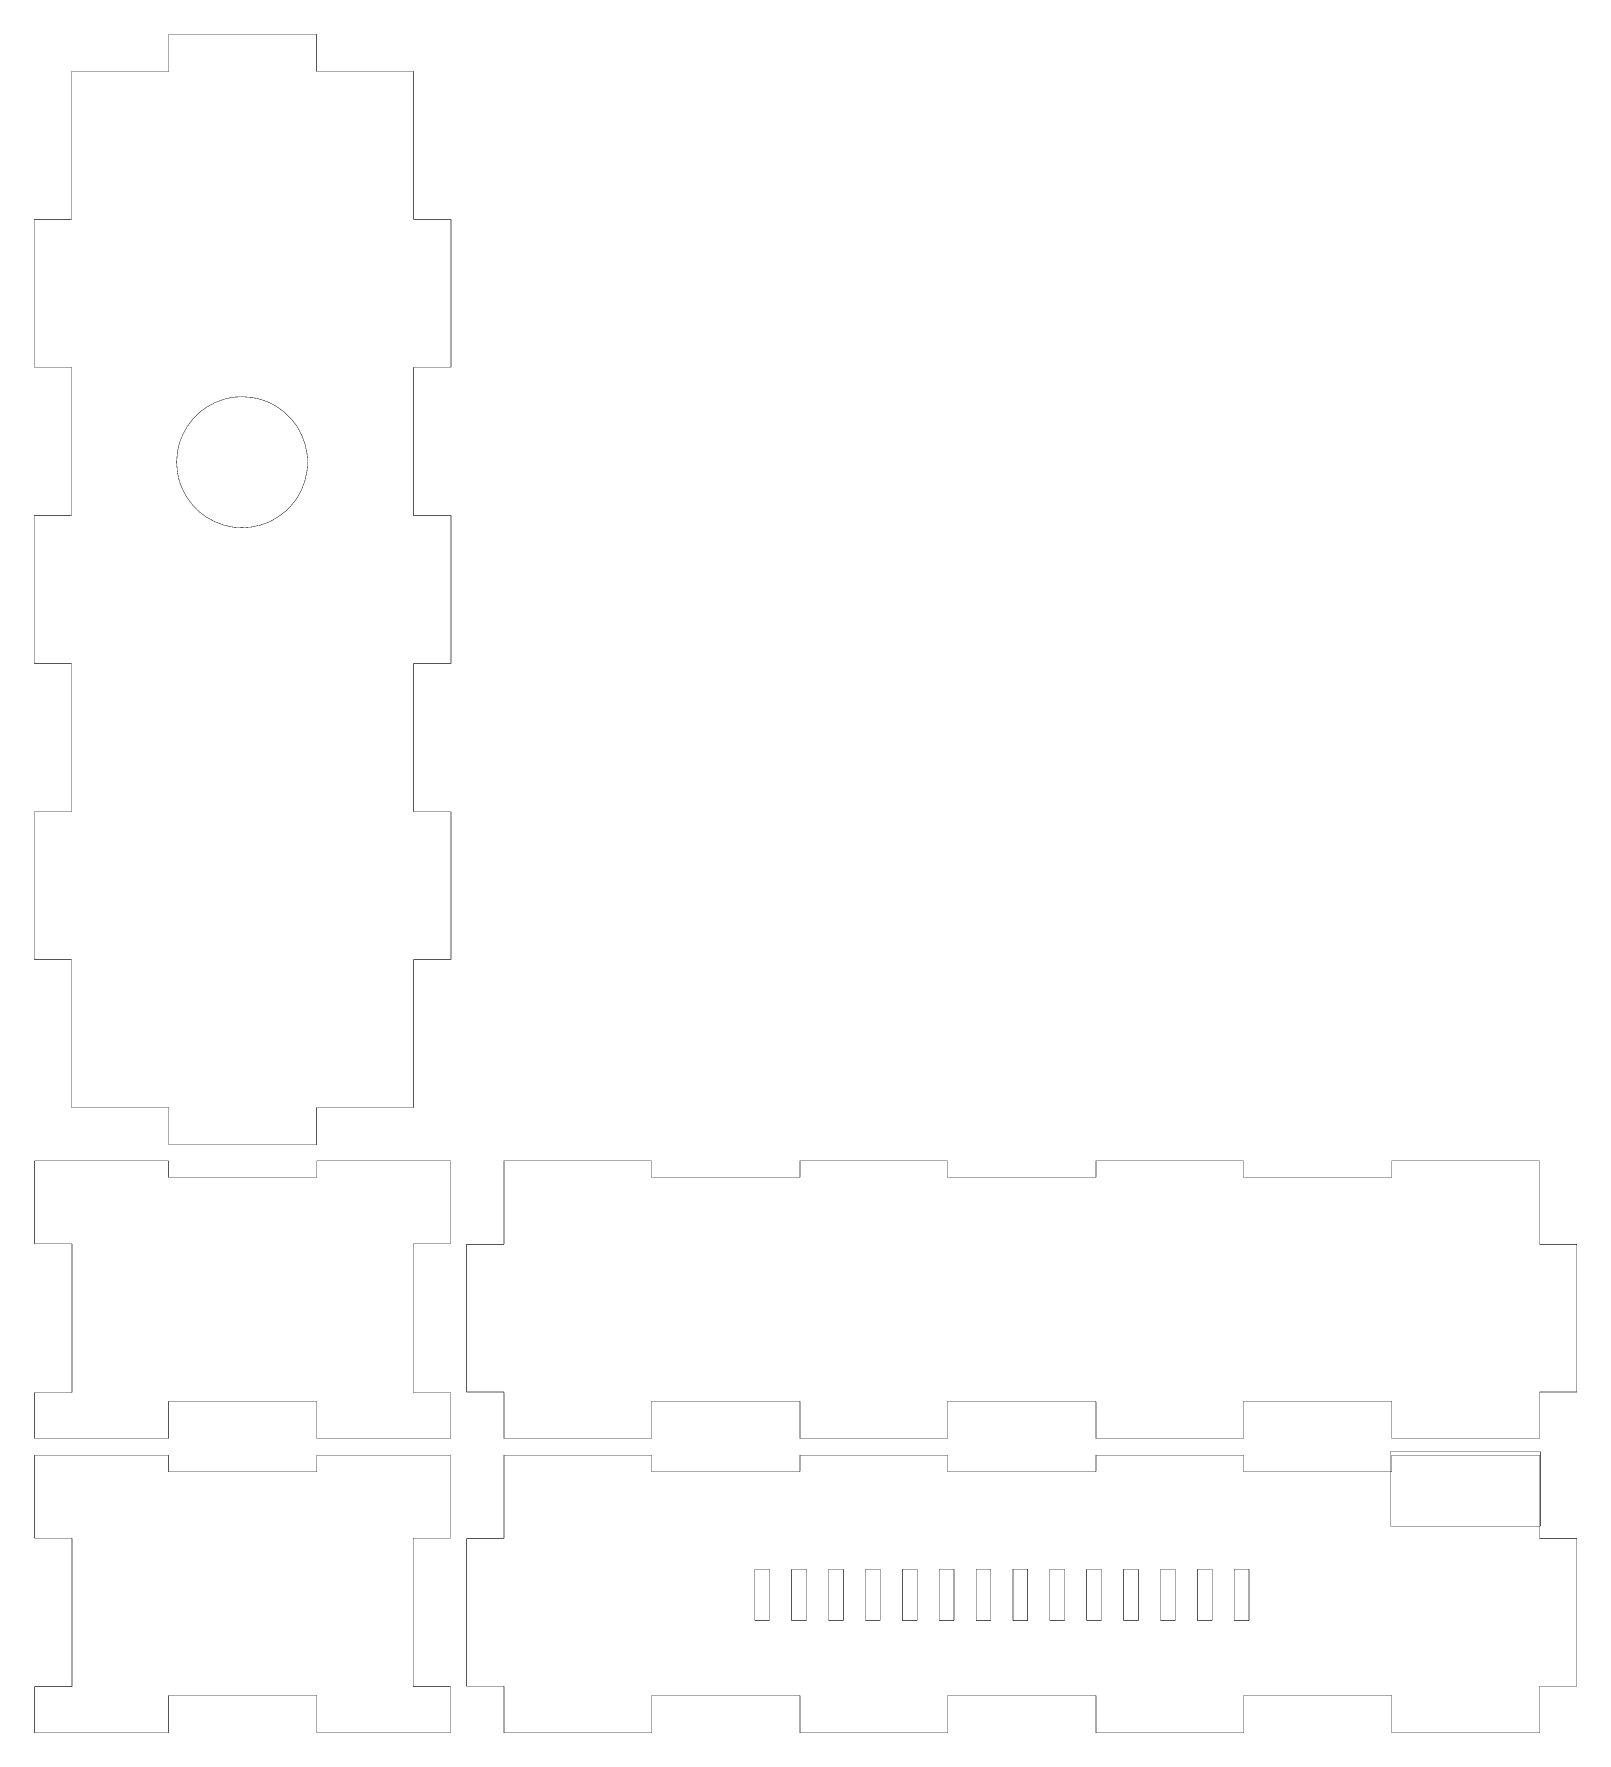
# Model space of a CAD drawing. Extents: x 10 to 177, y 10 to 194.
import ezdxf

# ---------------------------------------------------------------- set-up
doc = ezdxf.new("R2010")
doc.units = 0
doc.layers.get('0').update_dxf_attribs({"linetype": 'CONTINUOUS'})

msp = doc.modelspace()

# ---------------------------------------------------------------- linework, layer by layer
at = {"color": 0, "const_width": 0.05}
for points in [[(14.0505, 77.7998), (24.5497, 77.7998), (24.5553, 77.7998), (24.5718, 77.7946), (24.5746, 77.7931), (24.5759, 77.7931), (24.5925, 77.778), (24.5938, 77.7752), (24.5938, 77.7737), (24.5994, 77.7572), (24.5994, 77.7505), (24.5994, 73.75), (40.5998, 73.75), (40.5998, 77.7505), (40.5998, 77.7572), (40.6054, 77.7737), (40.6065, 77.7752), (40.6065, 77.778), (40.6217, 77.7931), (40.6245, 77.7931), (40.6259, 77.7946), (40.6425, 77.7998), (40.6495, 77.7998), (51.15, 77.7998), (51.15, 93.8004), (51.15, 93.8071), (51.1556, 93.8237), (51.157, 93.8251), (51.157, 93.828), (51.1722, 93.8431), (51.175, 93.8431), (51.1761, 93.8445), (51.1926, 93.8498), (51.1997, 93.8498), (55.2002, 93.8498), (55.2002, 109.85), (51.1997, 109.85), (51.1926, 109.85), (51.1761, 109.856), (51.175, 109.857), (51.1722, 109.859), (51.157, 109.874), (51.157, 109.875), (51.1556, 109.878), (51.15, 109.895), (51.15, 109.9), (51.15, 125.9), (51.15, 125.907), (51.1556, 125.924), (51.157, 125.925), (51.157, 125.928), (51.1722, 125.943), (51.175, 125.943), (51.1761, 125.944), (51.1926, 125.95), (51.1997, 125.95), (55.2002, 125.95), (55.2002, 141.95), (51.1997, 141.95), (51.1926, 141.95), (51.1761, 141.957), (51.175, 141.957), (51.1722, 141.958), (51.157, 141.974), (51.157, 141.975), (51.1556, 141.978), (51.15, 141.994), (51.15, 142), (51.15, 158), (51.15, 158.007), (51.1556, 158.024), (51.157, 158.025), (51.157, 158.028), (51.1722, 158.043), (51.175, 158.043), (51.1761, 158.044), (51.1926, 158.05), (51.1997, 158.05), (55.2002, 158.05), (55.2002, 174.05), (51.1997, 174.05), (51.1926, 174.05), (51.1761, 174.057), (51.175, 174.057), (51.1722, 174.059), (51.157, 174.074), (51.157, 174.075), (51.1556, 174.078), (51.15, 174.094), (51.15, 174.1), (51.15, 190.1), (40.6495, 190.1), (40.6425, 190.1), (40.6259, 190.106), (40.6245, 190.107), (40.6217, 190.109), (40.6065, 190.124), (40.6065, 190.125), (40.6054, 190.128), (40.5998, 190.144), (40.5998, 190.15), (40.5998, 194.151), (24.5994, 194.151), (24.5994, 190.15), (24.5994, 190.144), (24.5938, 190.128), (24.5938, 190.125), (24.5925, 190.124), (24.5759, 190.109), (24.5746, 190.107), (24.5718, 190.106), (24.5553, 190.1), (24.5497, 190.1), (14.0505, 190.1), (14.0505, 174.1), (14.0505, 174.094), (14.0436, 174.078), (14.0436, 174.075), (14.0422, 174.074), (14.027, 174.059), (14.0257, 174.057), (14.0229, 174.057), (14.005, 174.05), (13.9995, 174.05), (10.0004, 174.05), (10.0004, 158.05), (13.9995, 158.05), (14.005, 158.05), (14.0229, 158.044), (14.0257, 158.043), (14.027, 158.043), (14.0422, 158.028), (14.0436, 158.025), (14.0436, 158.024), (14.0505, 158.007), (14.0505, 158), (14.0505, 142), (14.0505, 141.994), (14.0436, 141.978), (14.0436, 141.975), (14.0422, 141.974), (14.027, 141.958), (14.0257, 141.957), (14.0229, 141.957), (14.005, 141.95), (13.9995, 141.95), (10.0004, 141.95), (10.0004, 125.95), (13.9995, 125.95), (14.005, 125.95), (14.0229, 125.944), (14.0257, 125.943), (14.027, 125.943), (14.0422, 125.928), (14.0436, 125.925), (14.0436, 125.924), (14.0505, 125.907), (14.0505, 125.9), (14.0505, 109.9), (14.0505, 109.895), (14.0436, 109.878), (14.0436, 109.875), (14.0422, 109.874), (14.027, 109.859), (14.0257, 109.857), (14.0229, 109.856), (14.005, 109.85), (13.9995, 109.85), (10.0004, 109.85), (10.0004, 93.8498), (13.9995, 93.8498), (14.005, 93.8498), (14.0229, 93.8445), (14.0257, 93.8431), (14.027, 93.8431), (14.0422, 93.828), (14.0436, 93.8251), (14.0436, 93.8237), (14.0505, 93.8071), (14.0505, 93.8004), (14.0505, 77.7998)], [(14.0505, 41.9005), (24.5497, 41.9005), (24.5497, 45.8996), (24.5497, 45.9066), (24.5553, 45.9232), (24.5566, 45.9246), (24.5566, 45.9274), (24.5718, 45.9437), (24.5746, 45.9437), (24.5759, 45.9451), (24.5925, 45.9507), (24.5994, 45.9507), (40.5998, 45.9507), (40.6054, 45.9507), (40.6217, 45.9451), (40.6245, 45.9437), (40.6259, 45.9437), (40.6425, 45.9274), (40.6439, 45.9246), (40.6439, 45.9232), (40.6495, 45.9066), (40.6495, 45.8996), (40.6495, 41.9005), (51.15, 41.9005), (55.1505, 41.9005), (55.1505, 46.9), (51.15, 46.9), (51.1433, 46.9), (51.1267, 46.9057), (51.1253, 46.9071), (51.1224, 46.9085), (51.1073, 46.9237), (51.1059, 46.9251), (51.1044, 46.9276), (51.1006, 46.9441), (51.1006, 46.9498), (51.1006, 62.95), (51.1006, 62.9571), (51.1044, 62.9737), (51.1059, 62.9751), (51.1073, 62.9779), (51.1224, 62.9931), (51.1253, 62.9931), (51.1267, 62.9941), (51.1433, 62.9998), (51.15, 62.9998), (55.1505, 62.9998), (55.1505, 68.0007), (55.1505, 71.9998), (51.15, 71.9998), (40.6495, 71.9998), (40.6495, 70.2497), (40.6495, 70.2441), (40.6439, 70.2275), (40.6439, 70.225), (40.6425, 70.2236), (40.6259, 70.2084), (40.6245, 70.207), (40.6217, 70.207), (40.6054, 70.2), (40.5998, 70.2), (24.5994, 70.2), (24.5925, 70.2), (24.5759, 70.207), (24.5746, 70.207), (24.5718, 70.2084), (24.5566, 70.2236), (24.5566, 70.225), (24.5553, 70.2275), (24.5497, 70.2441), (24.5497, 70.2497), (24.5497, 71.9998), (14.0505, 71.9998), (10.05, 71.9998), (10.05, 68.0007), (10.05, 62.9998), (14.0505, 62.9998), (14.056, 62.9998), (14.0725, 62.9941), (14.0753, 62.9931), (14.0766, 62.9931), (14.0918, 62.9779), (14.0932, 62.9751), (14.0932, 62.9737), (14.1001, 62.9571), (14.1001, 62.95), (14.1001, 46.9498), (14.1001, 46.9441), (14.0932, 46.9276), (14.0932, 46.9251), (14.0918, 46.9237), (14.0766, 46.9085), (14.0753, 46.9071), (14.0725, 46.9057), (14.056, 46.9), (14.0505, 46.9), (10.05, 46.9), (10.05, 41.9005), (14.0505, 41.9005)], [(60.9505, 41.9005), (76.9497, 41.9005), (76.9497, 45.8996), (76.9497, 45.9066), (76.9553, 45.9232), (76.9567, 45.9246), (76.9567, 45.9274), (76.9719, 45.9437), (76.9744, 45.9437), (76.9758, 45.9451), (76.9938, 45.9507), (77.0008, 45.9507), (92.9996, 45.9507), (93.0053, 45.9507), (93.0219, 45.9451), (93.0243, 45.9437), (93.0257, 45.9437), (93.0423, 45.9274), (93.0437, 45.9246), (93.0437, 45.9232), (93.0508, 45.9066), (93.0508, 45.8996), (93.0508, 41.9005), (109.05, 41.9005), (109.05, 45.8996), (109.05, 45.9066), (109.055, 45.9232), (109.057, 45.9246), (109.057, 45.9274), (109.072, 45.9437), (109.075, 45.9437), (109.076, 45.9451), (109.094, 45.9507), (109.101, 45.9507), (125.1, 45.9507), (125.105, 45.9507), (125.122, 45.9451), (125.125, 45.9437), (125.126, 45.9437), (125.142, 45.9274), (125.144, 45.9246), (125.144, 45.9232), (125.151, 45.9066), (125.151, 45.8996), (125.151, 41.9005), (141.15, 41.9005), (141.15, 45.8996), (141.15, 45.9066), (141.155, 45.9232), (141.157, 45.9246), (141.157, 45.9274), (141.172, 45.9437), (141.175, 45.9437), (141.176, 45.9451), (141.194, 45.9507), (141.201, 45.9507), (157.2, 45.9507), (157.205, 45.9507), (157.222, 45.9451), (157.225, 45.9437), (157.226, 45.9437), (157.243, 45.9274), (157.244, 45.9246), (157.244, 45.9232), (157.249, 45.9066), (157.249, 45.8996), (157.249, 41.9005), (173.25, 41.9005), (173.25, 46.9), (173.25, 46.9071), (173.255, 46.9237), (173.257, 46.9251), (173.257, 46.9276), (173.272, 46.9427), (173.275, 46.9427), (173.276, 46.9441), (173.293, 46.9498), (173.299, 46.9498), (177.3, 46.9498), (177.3, 62.95), (173.299, 62.95), (173.293, 62.95), (173.276, 62.9557), (173.275, 62.9571), (173.272, 62.9585), (173.257, 62.9737), (173.257, 62.9751), (173.255, 62.9779), (173.25, 62.9941), (173.25, 62.9998), (173.25, 68.0007), (173.25, 71.9998), (157.249, 71.9998), (157.249, 70.2497), (157.249, 70.2441), (157.244, 70.2275), (157.244, 70.225), (157.243, 70.2236), (157.226, 70.2084), (157.225, 70.207), (157.222, 70.207), (157.205, 70.2), (157.2, 70.2), (141.201, 70.2), (141.194, 70.2), (141.176, 70.207), (141.175, 70.207), (141.172, 70.2084), (141.157, 70.2236), (141.157, 70.225), (141.155, 70.2275), (141.15, 70.2441), (141.15, 70.2497), (141.15, 71.9998), (125.151, 71.9998), (125.151, 70.2497), (125.151, 70.2441), (125.144, 70.2275), (125.144, 70.225), (125.142, 70.2236), (125.126, 70.2084), (125.125, 70.207), (125.122, 70.207), (125.105, 70.2), (125.1, 70.2), (109.101, 70.2), (109.094, 70.2), (109.076, 70.207), (109.075, 70.207), (109.072, 70.2084), (109.057, 70.2236), (109.057, 70.225), (109.055, 70.2275), (109.05, 70.2441), (109.05, 70.2497), (109.05, 71.9998), (93.0508, 71.9998), (93.0508, 70.2497), (93.0508, 70.2441), (93.0437, 70.2275), (93.0437, 70.225), (93.0423, 70.2236), (93.0257, 70.2084), (93.0243, 70.207), (93.0219, 70.207), (93.0053, 70.2), (92.9996, 70.2), (77.0008, 70.2), (76.9938, 70.2), (76.9758, 70.207), (76.9744, 70.207), (76.9719, 70.2084), (76.9567, 70.2236), (76.9567, 70.225), (76.9553, 70.2275), (76.9497, 70.2441), (76.9497, 70.2497), (76.9497, 71.9998), (60.9505, 71.9998), (60.9505, 68.0007), (60.9505, 62.9998), (60.9505, 62.9941), (60.9438, 62.9779), (60.9438, 62.9751), (60.9424, 62.9737), (60.9258, 62.9585), (60.9244, 62.9571), (60.9215, 62.9557), (60.9053, 62.95), (60.8997, 62.95), (56.8992, 62.95), (56.8992, 46.9498), (60.8997, 46.9498), (60.9053, 46.9498), (60.9215, 46.9441), (60.9244, 46.9427), (60.9258, 46.9427), (60.9424, 46.9276), (60.9438, 46.9251), (60.9438, 46.9237), (60.9505, 46.9071), (60.9505, 46.9), (60.9505, 41.9005)], [(14.0505, 10.0004), (24.5497, 10.0004), (24.5497, 13.9995), (24.5497, 14.0064), (24.5553, 14.0243), (24.5566, 14.0257), (24.5566, 14.0284), (24.5718, 14.0436), (24.5746, 14.0436), (24.5759, 14.045), (24.5925, 14.0505), (24.5994, 14.0505), (40.5998, 14.0505), (40.6054, 14.0505), (40.6217, 14.045), (40.6245, 14.0436), (40.6259, 14.0436), (40.6425, 14.0284), (40.6439, 14.0257), (40.6439, 14.0243), (40.6495, 14.0064), (40.6495, 13.9995), (40.6495, 10.0004), (51.15, 10.0004), (55.1505, 10.0004), (55.1505, 14.9999), (51.15, 14.9999), (51.1433, 14.9999), (51.1267, 15.0068), (51.1253, 15.0068), (51.1224, 15.0082), (51.1073, 15.0234), (51.1059, 15.0247), (51.1044, 15.0275), (51.1006, 15.044), (51.1006, 15.0496), (51.1006, 31.0499), (51.1006, 31.0569), (51.1044, 31.0734), (51.1059, 31.0747), (51.1073, 31.0775), (51.1224, 31.0927), (51.1253, 31.0927), (51.1267, 31.094), (51.1433, 31.0996), (51.15, 31.0996), (55.1505, 31.0996), (55.1505, 36.1005), (55.1505, 40.0995), (51.15, 40.0995), (40.6495, 40.0995), (40.6495, 38.3494), (40.6495, 38.3438), (40.6439, 38.3275), (40.6439, 38.3247), (40.6425, 38.3233), (40.6259, 38.3081), (40.6245, 38.3067), (40.6217, 38.3067), (40.6054, 38.2997), (40.5998, 38.2997), (24.5994, 38.2997), (24.5925, 38.2997), (24.5759, 38.3067), (24.5746, 38.3067), (24.5718, 38.3081), (24.5566, 38.3233), (24.5566, 38.3247), (24.5553, 38.3275), (24.5497, 38.3438), (24.5497, 38.3494), (24.5497, 40.0995), (14.0505, 40.0995), (10.05, 40.0995), (10.05, 36.1005), (10.05, 31.0996), (14.0505, 31.0996), (14.056, 31.0996), (14.0725, 31.094), (14.0753, 31.0927), (14.0766, 31.0927), (14.0918, 31.0775), (14.0932, 31.0747), (14.0932, 31.0734), (14.1001, 31.0569), (14.1001, 31.0499), (14.1001, 15.0496), (14.1001, 15.044), (14.0932, 15.0275), (14.0932, 15.0247), (14.0918, 15.0234), (14.0766, 15.0082), (14.0753, 15.0068), (14.0725, 15.0068), (14.056, 14.9999), (14.0505, 14.9999), (10.05, 14.9999), (10.05, 10.0004), (14.0505, 10.0004)], [(60.9505, 10.0004), (76.9497, 10.0004), (76.9497, 13.9995), (76.9497, 14.0064), (76.9553, 14.0243), (76.9567, 14.0257), (76.9567, 14.0284), (76.9719, 14.0436), (76.9744, 14.0436), (76.9758, 14.045), (76.9938, 14.0505), (77.0008, 14.0505), (92.9996, 14.0505), (93.0053, 14.0505), (93.0219, 14.045), (93.0243, 14.0436), (93.0257, 14.0436), (93.0423, 14.0284), (93.0437, 14.0257), (93.0437, 14.0243), (93.0508, 14.0064), (93.0508, 13.9995), (93.0508, 10.0004), (109.05, 10.0004), (109.05, 13.9995), (109.05, 14.0064), (109.055, 14.0243), (109.057, 14.0257), (109.057, 14.0284), (109.072, 14.0436), (109.075, 14.0436), (109.076, 14.045), (109.094, 14.0505), (109.101, 14.0505), (125.1, 14.0505), (125.105, 14.0505), (125.122, 14.045), (125.125, 14.0436), (125.126, 14.0436), (125.142, 14.0284), (125.144, 14.0257), (125.144, 14.0243), (125.151, 14.0064), (125.151, 13.9995), (125.151, 10.0004), (141.15, 10.0004), (141.15, 13.9995), (141.15, 14.0064), (141.155, 14.0243), (141.157, 14.0257), (141.157, 14.0284), (141.172, 14.0436), (141.175, 14.0436), (141.176, 14.045), (141.194, 14.0505), (141.201, 14.0505), (157.2, 14.0505), (157.205, 14.0505), (157.222, 14.045), (157.225, 14.0436), (157.226, 14.0436), (157.243, 14.0284), (157.244, 14.0257), (157.244, 14.0243), (157.249, 14.0064), (157.249, 13.9995), (157.249, 10.0004), (173.25, 10.0004), (173.25, 14.9999), (173.25, 15.0068), (173.255, 15.0234), (173.257, 15.0247), (173.257, 15.0275), (173.272, 15.0427), (173.275, 15.0427), (173.276, 15.044), (173.293, 15.0496), (173.299, 15.0496), (177.3, 15.0496), (177.3, 31.0499), (173.299, 31.0499), (173.293, 31.0499), (173.276, 31.0569), (173.275, 31.0569), (173.272, 31.0582), (173.257, 31.0734), (173.257, 31.0747), (173.255, 31.0775), (173.25, 31.094), (173.25, 31.0996), (173.25, 36.1005), (173.25, 40.0995), (157.249, 40.0995), (157.249, 38.3494), (157.249, 38.3438), (157.244, 38.3275), (157.244, 38.3247), (157.243, 38.3233), (157.226, 38.3081), (157.225, 38.3067), (157.222, 38.3067), (157.205, 38.2997), (157.2, 38.2997), (141.201, 38.2997), (141.194, 38.2997), (141.176, 38.3067), (141.175, 38.3067), (141.172, 38.3081), (141.157, 38.3233), (141.157, 38.3247), (141.155, 38.3275), (141.15, 38.3438), (141.15, 38.3494), (141.15, 40.0995), (125.151, 40.0995), (125.151, 38.3494), (125.151, 38.3438), (125.144, 38.3275), (125.144, 38.3247), (125.142, 38.3233), (125.126, 38.3081), (125.125, 38.3067), (125.122, 38.3067), (125.105, 38.2997), (125.1, 38.2997), (109.101, 38.2997), (109.094, 38.2997), (109.076, 38.3067), (109.075, 38.3067), (109.072, 38.3081), (109.057, 38.3233), (109.057, 38.3247), (109.055, 38.3275), (109.05, 38.3438), (109.05, 38.3494), (109.05, 40.0995), (93.0508, 40.0995), (93.0508, 38.3494), (93.0508, 38.3438), (93.0437, 38.3275), (93.0437, 38.3247), (93.0423, 38.3233), (93.0257, 38.3081), (93.0243, 38.3067), (93.0219, 38.3067), (93.0053, 38.2997), (92.9996, 38.2997), (77.0008, 38.2997), (76.9938, 38.2997), (76.9758, 38.3067), (76.9744, 38.3067), (76.9719, 38.3081), (76.9567, 38.3233), (76.9567, 38.3247), (76.9553, 38.3275), (76.9497, 38.3438), (76.9497, 38.3494), (76.9497, 40.0995), (60.9505, 40.0995), (60.9505, 36.1005), (60.9505, 31.0996), (60.9505, 31.094), (60.9438, 31.0775), (60.9438, 31.0747), (60.9424, 31.0734), (60.9258, 31.0582), (60.9244, 31.0569), (60.9215, 31.0569), (60.9053, 31.0499), (60.8997, 31.0499), (56.8992, 31.0499), (56.8992, 15.0496), (60.8997, 15.0496), (60.9053, 15.0496), (60.9215, 15.044), (60.9244, 15.0427), (60.9258, 15.0427), (60.9424, 15.0275), (60.9438, 15.0247), (60.9438, 15.0234), (60.9505, 15.0068), (60.9505, 14.9999), (60.9505, 10.0004)]]:
    msp.add_lwpolyline(points, close=True, dxfattribs=at)
at = {"color": 5, "const_width": 0.05}
for points in [[(39.6505, 147.75), (39.6505, 147.498), (39.5774, 146.738), (39.3622, 145.751), (39.0095, 144.803), (38.6595, 144.125), (38.523, 143.911), (38.3854, 143.699), (37.9141, 143.1), (37.1987, 142.384), (36.3897, 141.78), (35.7297, 141.398), (35.4997, 141.292), (35.2681, 141.187), (34.5474, 140.938), (33.5594, 140.722), (32.552, 140.651), (31.7886, 140.687), (31.5391, 140.722), (31.2884, 140.758), (30.547, 140.939), (29.6003, 141.292), (28.7128, 141.777), (28.0913, 142.219), (27.9011, 142.384), (27.7096, 142.551), (27.1818, 143.104), (26.5768, 143.913), (26.0918, 144.799), (25.8079, 145.507), (25.7376, 145.749), (25.666, 145.994), (25.5213, 146.743), (25.4496, 147.75), (25.5213, 148.758), (25.666, 149.508), (25.7376, 149.75), (25.8079, 149.994), (26.0918, 150.702), (26.5768, 151.59), (27.1818, 152.399), (27.7096, 152.95), (27.9011, 153.115), (28.0913, 153.282), (28.7128, 153.724), (29.6003, 154.209), (30.547, 154.562), (31.2884, 154.741), (31.5391, 154.777), (31.7886, 154.813), (32.552, 154.85), (33.5594, 154.778), (34.5474, 154.564), (35.2681, 154.314), (35.4997, 154.208), (35.7283, 154.103), (36.3897, 153.722), (37.1987, 153.116), (37.9141, 152.401), (38.3854, 151.802), (38.523, 151.588), (38.6595, 151.376), (39.0095, 150.698), (39.3622, 149.75), (39.5774, 148.763), (39.6505, 148.004), (39.6505, 147.75)], [(165.225, 32.4005), (157.15, 32.4005), (157.143, 32.4005), (157.127, 32.406), (157.125, 32.4073), (157.123, 32.4087), (157.107, 32.4239), (157.107, 32.4253), (157.106, 32.428), (157.1, 32.4446), (157.1, 32.4501), (157.1, 40.4495), (157.1, 40.4566), (157.106, 40.4731), (157.107, 40.4742), (157.107, 40.477), (157.123, 40.4936), (157.125, 40.4936), (157.127, 40.495), (157.143, 40.5007), (157.15, 40.5007), (173.299, 40.5007), (173.305, 40.5007), (173.323, 40.495), (173.325, 40.4936), (173.327, 40.4936), (173.342, 40.477), (173.343, 40.4742), (173.343, 40.4731), (173.35, 40.4566), (173.35, 40.4495), (173.35, 32.4501), (173.35, 32.4446), (173.343, 32.428), (173.343, 32.4253), (173.342, 32.4239), (173.327, 32.4087), (173.325, 32.4073), (173.323, 32.406), (173.305, 32.4005), (173.299, 32.4005), (165.225, 32.4005)], [(88.9497, 22.1492), (88.2001, 22.1492), (88.193, 22.1492), (88.1765, 22.1561), (88.175, 22.1561), (88.1726, 22.1575), (88.1574, 22.174), (88.1574, 22.1754), (88.156, 22.1782), (88.1503, 22.1947), (88.1503, 22.2002), (88.1503, 27.6999), (88.1503, 27.7068), (88.156, 27.7234), (88.1574, 27.7247), (88.1574, 27.7275), (88.1726, 27.7427), (88.175, 27.7427), (88.1765, 27.744), (88.193, 27.7496), (88.2001, 27.7496), (89.7008, 27.7496), (89.7061, 27.7496), (89.7227, 27.744), (89.7255, 27.7427), (89.7269, 27.7427), (89.7421, 27.7275), (89.7435, 27.7247), (89.7435, 27.7234), (89.7502, 27.7068), (89.7502, 27.6999), (89.7502, 22.2002), (89.7502, 22.1947), (89.7435, 22.1782), (89.7435, 22.1754), (89.7421, 22.174), (89.7269, 22.1575), (89.7255, 22.1561), (89.7227, 22.1561), (89.7061, 22.1492), (89.7008, 22.1492), (88.9497, 22.1492)], [(92.9499, 22.1492), (92.2002, 22.1492), (92.1935, 22.1492), (92.1755, 22.1561), (92.1741, 22.1561), (92.1713, 22.1575), (92.1561, 22.174), (92.1561, 22.1754), (92.1551, 22.1782), (92.1508, 22.1947), (92.1508, 22.2002), (92.1508, 27.6999), (92.1508, 27.7068), (92.1551, 27.7234), (92.1561, 27.7247), (92.1561, 27.7275), (92.1713, 27.7427), (92.1741, 27.7427), (92.1755, 27.744), (92.1935, 27.7496), (92.2002, 27.7496), (93.6995, 27.7496), (93.7052, 27.7496), (93.7218, 27.744), (93.7246, 27.7427), (93.726, 27.7427), (93.7426, 27.7275), (93.7436, 27.7247), (93.7436, 27.7234), (93.7493, 27.7068), (93.7493, 27.6999), (93.7493, 22.2002), (93.7493, 22.1947), (93.7436, 22.1782), (93.7436, 22.1754), (93.7426, 22.174), (93.726, 22.1575), (93.7246, 22.1561), (93.7218, 22.1561), (93.7052, 22.1492), (93.6995, 22.1492), (92.9499, 22.1492)], [(96.9504, 22.1492), (96.1993, 22.1492), (96.1926, 22.1492), (96.176, 22.1561), (96.1746, 22.1561), (96.1718, 22.1575), (96.1566, 22.174), (96.1566, 22.1754), (96.1552, 22.1782), (96.1499, 22.1947), (96.1499, 22.2002), (96.1499, 27.6999), (96.1499, 27.7068), (96.1552, 27.7234), (96.1566, 27.7247), (96.1566, 27.7275), (96.1718, 27.7427), (96.1746, 27.7427), (96.176, 27.744), (96.1926, 27.7496), (96.1993, 27.7496), (97.7, 27.7496), (97.7057, 27.7496), (97.7223, 27.744), (97.7251, 27.7427), (97.7265, 27.7427), (97.7417, 27.7275), (97.7427, 27.7247), (97.7427, 27.7234), (97.7498, 27.7068), (97.7498, 27.6999), (97.7498, 22.2002), (97.7498, 22.1947), (97.7427, 22.1782), (97.7427, 22.1754), (97.7417, 22.174), (97.7265, 22.1575), (97.7251, 22.1561), (97.7223, 22.1561), (97.7057, 22.1492), (97.7, 22.1492), (96.9504, 22.1492)], [(100.949, 22.1492), (100.2, 22.1492), (100.193, 22.1492), (100.177, 22.1561), (100.175, 22.1561), (100.172, 22.1575), (100.157, 22.174), (100.157, 22.1754), (100.156, 22.1782), (100.15, 22.1947), (100.15, 22.2002), (100.15, 27.6999), (100.15, 27.7068), (100.156, 27.7234), (100.157, 27.7247), (100.157, 27.7275), (100.172, 27.7427), (100.175, 27.7427), (100.177, 27.744), (100.193, 27.7496), (100.2, 27.7496), (101.699, 27.7496), (101.705, 27.7496), (101.723, 27.744), (101.725, 27.7427), (101.727, 27.7427), (101.742, 27.7275), (101.743, 27.7247), (101.743, 27.7234), (101.75, 27.7068), (101.75, 27.6999), (101.75, 22.2002), (101.75, 22.1947), (101.743, 22.1782), (101.743, 22.1754), (101.742, 22.174), (101.727, 22.1575), (101.725, 22.1561), (101.723, 22.1561), (101.705, 22.1492), (101.699, 22.1492), (100.949, 22.1492)], [(104.95, 22.1492), (104.2, 22.1492), (104.194, 22.1492), (104.177, 22.1561), (104.176, 22.1561), (104.173, 22.1575), (104.158, 22.174), (104.156, 22.1754), (104.155, 22.1782), (104.15, 22.1947), (104.15, 22.2002), (104.15, 27.6999), (104.15, 27.7068), (104.155, 27.7234), (104.156, 27.7247), (104.158, 27.7275), (104.173, 27.7427), (104.176, 27.7427), (104.177, 27.744), (104.194, 27.7496), (104.2, 27.7496), (105.7, 27.7496), (105.705, 27.7496), (105.722, 27.744), (105.724, 27.7427), (105.726, 27.7427), (105.742, 27.7275), (105.744, 27.7247), (105.744, 27.7234), (105.751, 27.7068), (105.751, 27.6999), (105.751, 22.2002), (105.751, 22.1947), (105.744, 22.1782), (105.744, 22.1754), (105.742, 22.174), (105.726, 22.1575), (105.724, 22.1561), (105.722, 22.1561), (105.705, 22.1492), (105.7, 22.1492), (104.95, 22.1492)], [(108.95, 22.1492), (108.201, 22.1492), (108.194, 22.1492), (108.176, 22.1561), (108.175, 22.1561), (108.172, 22.1575), (108.157, 22.174), (108.157, 22.1754), (108.155, 22.1782), (108.15, 22.1947), (108.15, 22.2002), (108.15, 27.6999), (108.15, 27.7068), (108.155, 27.7234), (108.157, 27.7247), (108.157, 27.7275), (108.172, 27.7427), (108.175, 27.7427), (108.176, 27.744), (108.194, 27.7496), (108.201, 27.7496), (109.7, 27.7496), (109.706, 27.7496), (109.722, 27.744), (109.725, 27.7427), (109.726, 27.7427), (109.741, 27.7275), (109.743, 27.7247), (109.744, 27.7234), (109.75, 27.7068), (109.75, 27.6999), (109.75, 22.2002), (109.75, 22.1947), (109.744, 22.1782), (109.743, 22.1754), (109.741, 22.174), (109.726, 22.1575), (109.725, 22.1561), (109.722, 22.1561), (109.706, 22.1492), (109.7, 22.1492), (108.95, 22.1492)], [(112.95, 22.1492), (112.2, 22.1492), (112.193, 22.1492), (112.176, 22.1561), (112.175, 22.1561), (112.172, 22.1575), (112.157, 22.174), (112.157, 22.1754), (112.156, 22.1782), (112.15, 22.1947), (112.15, 22.2002), (112.15, 27.6999), (112.15, 27.7068), (112.156, 27.7234), (112.157, 27.7247), (112.157, 27.7275), (112.172, 27.7427), (112.175, 27.7427), (112.176, 27.744), (112.193, 27.7496), (112.2, 27.7496), (113.701, 27.7496), (113.706, 27.7496), (113.723, 27.744), (113.725, 27.7427), (113.727, 27.7427), (113.742, 27.7275), (113.743, 27.7247), (113.743, 27.7234), (113.75, 27.7068), (113.75, 27.6999), (113.75, 22.2002), (113.75, 22.1947), (113.743, 22.1782), (113.743, 22.1754), (113.742, 22.174), (113.727, 22.1575), (113.725, 22.1561), (113.723, 22.1561), (113.706, 22.1492), (113.701, 22.1492), (112.95, 22.1492)], [(116.95, 22.1492), (116.2, 22.1492), (116.193, 22.1492), (116.177, 22.1561), (116.175, 22.1561), (116.173, 22.1575), (116.158, 22.174), (116.156, 22.1754), (116.155, 22.1782), (116.149, 22.1947), (116.149, 22.2002), (116.149, 27.6999), (116.149, 27.7068), (116.155, 27.7234), (116.156, 27.7247), (116.158, 27.7275), (116.173, 27.7427), (116.175, 27.7427), (116.177, 27.744), (116.193, 27.7496), (116.2, 27.7496), (117.7, 27.7496), (117.705, 27.7496), (117.723, 27.744), (117.726, 27.7427), (117.727, 27.7427), (117.742, 27.7275), (117.744, 27.7247), (117.744, 27.7234), (117.751, 27.7068), (117.751, 27.6999), (117.751, 22.2002), (117.751, 22.1947), (117.744, 22.1782), (117.744, 22.1754), (117.742, 22.174), (117.727, 22.1575), (117.726, 22.1561), (117.723, 22.1561), (117.705, 22.1492), (117.7, 22.1492), (116.95, 22.1492)], [(120.951, 22.1492), (120.2, 22.1492), (120.192, 22.1492), (120.176, 22.1561), (120.174, 22.1561), (120.172, 22.1575), (120.157, 22.174), (120.157, 22.1754), (120.155, 22.1782), (120.15, 22.1947), (120.15, 22.2002), (120.15, 27.6999), (120.15, 27.7068), (120.155, 27.7234), (120.157, 27.7247), (120.157, 27.7275), (120.172, 27.7427), (120.174, 27.7427), (120.176, 27.744), (120.192, 27.7496), (120.2, 27.7496), (121.7, 27.7496), (121.706, 27.7496), (121.722, 27.744), (121.725, 27.7427), (121.726, 27.7427), (121.741, 27.7275), (121.743, 27.7247), (121.744, 27.7234), (121.75, 27.7068), (121.75, 27.6999), (121.75, 22.2002), (121.75, 22.1947), (121.744, 22.1782), (121.743, 22.1754), (121.741, 22.174), (121.726, 22.1575), (121.725, 22.1561), (121.722, 22.1561), (121.706, 22.1492), (121.7, 22.1492), (120.951, 22.1492)], [(124.95, 22.1492), (124.2, 22.1492), (124.193, 22.1492), (124.176, 22.1561), (124.175, 22.1561), (124.172, 22.1575), (124.157, 22.174), (124.157, 22.1754), (124.156, 22.1782), (124.15, 22.1947), (124.15, 22.2002), (124.15, 27.6999), (124.15, 27.7068), (124.156, 27.7234), (124.157, 27.7247), (124.157, 27.7275), (124.172, 27.7427), (124.175, 27.7427), (124.176, 27.744), (124.193, 27.7496), (124.2, 27.7496), (125.7, 27.7496), (125.706, 27.7496), (125.723, 27.744), (125.725, 27.7427), (125.727, 27.7427), (125.742, 27.7275), (125.743, 27.7247), (125.743, 27.7234), (125.75, 27.7068), (125.75, 27.6999), (125.75, 22.2002), (125.75, 22.1947), (125.743, 22.1782), (125.743, 22.1754), (125.742, 22.174), (125.727, 22.1575), (125.725, 22.1561), (125.723, 22.1561), (125.706, 22.1492), (125.7, 22.1492), (124.95, 22.1492)], [(128.95, 22.1492), (128.2, 22.1492), (128.193, 22.1492), (128.177, 22.1561), (128.175, 22.1561), (128.173, 22.1575), (128.156, 22.174), (128.156, 22.1754), (128.155, 22.1782), (128.151, 22.1947), (128.151, 22.2002), (128.151, 27.6999), (128.151, 27.7068), (128.155, 27.7234), (128.156, 27.7247), (128.156, 27.7275), (128.173, 27.7427), (128.175, 27.7427), (128.177, 27.744), (128.193, 27.7496), (128.2, 27.7496), (129.699, 27.7496), (129.705, 27.7496), (129.722, 27.744), (129.725, 27.7427), (129.726, 27.7427), (129.742, 27.7275), (129.744, 27.7247), (129.744, 27.7234), (129.751, 27.7068), (129.751, 27.6999), (129.751, 22.2002), (129.751, 22.1947), (129.744, 22.1782), (129.744, 22.1754), (129.742, 22.174), (129.726, 22.1575), (129.725, 22.1561), (129.722, 22.1561), (129.705, 22.1492), (129.699, 22.1492), (128.95, 22.1492)], [(132.95, 22.1492), (132.199, 22.1492), (132.193, 22.1492), (132.176, 22.1561), (132.175, 22.1561), (132.172, 22.1575), (132.157, 22.174), (132.157, 22.1754), (132.155, 22.1782), (132.15, 22.1947), (132.15, 22.2002), (132.15, 27.6999), (132.15, 27.7068), (132.155, 27.7234), (132.157, 27.7247), (132.157, 27.7275), (132.172, 27.7427), (132.175, 27.7427), (132.176, 27.744), (132.193, 27.7496), (132.199, 27.7496), (133.7, 27.7496), (133.706, 27.7496), (133.722, 27.744), (133.725, 27.7427), (133.726, 27.7427), (133.741, 27.7275), (133.743, 27.7247), (133.744, 27.7234), (133.75, 27.7068), (133.75, 27.6999), (133.75, 22.2002), (133.75, 22.1947), (133.744, 22.1782), (133.743, 22.1754), (133.741, 22.174), (133.726, 22.1575), (133.725, 22.1561), (133.722, 22.1561), (133.706, 22.1492), (133.7, 22.1492), (132.95, 22.1492)], [(136.949, 22.1492), (136.2, 22.1492), (136.193, 22.1492), (136.176, 22.1561), (136.175, 22.1561), (136.172, 22.1575), (136.157, 22.174), (136.157, 22.1754), (136.156, 22.1782), (136.15, 22.1947), (136.15, 22.2002), (136.15, 27.6999), (136.15, 27.7068), (136.156, 27.7234), (136.157, 27.7247), (136.157, 27.7275), (136.172, 27.7427), (136.175, 27.7427), (136.176, 27.744), (136.193, 27.7496), (136.2, 27.7496), (137.7, 27.7496), (137.706, 27.7496), (137.723, 27.744), (137.725, 27.7427), (137.727, 27.7427), (137.742, 27.7275), (137.743, 27.7247), (137.743, 27.7234), (137.75, 27.7068), (137.75, 27.6999), (137.75, 22.2002), (137.75, 22.1947), (137.743, 22.1782), (137.743, 22.1754), (137.742, 22.174), (137.727, 22.1575), (137.725, 22.1561), (137.723, 22.1561), (137.706, 22.1492), (137.7, 22.1492), (136.949, 22.1492)], [(140.95, 22.1492), (140.2, 22.1492), (140.193, 22.1492), (140.177, 22.1561), (140.176, 22.1561), (140.173, 22.1575), (140.158, 22.174), (140.158, 22.1754), (140.156, 22.1782), (140.151, 22.1947), (140.151, 22.2002), (140.151, 27.6999), (140.151, 27.7068), (140.156, 27.7234), (140.158, 27.7247), (140.158, 27.7275), (140.173, 27.7427), (140.176, 27.7427), (140.177, 27.744), (140.193, 27.7496), (140.2, 27.7496), (141.7, 27.7496), (141.705, 27.7496), (141.721, 27.744), (141.724, 27.7427), (141.726, 27.7427), (141.742, 27.7275), (141.744, 27.7247), (141.744, 27.7234), (141.751, 27.7068), (141.751, 27.6999), (141.751, 22.2002), (141.751, 22.1947), (141.744, 22.1782), (141.744, 22.1754), (141.742, 22.174), (141.726, 22.1575), (141.724, 22.1561), (141.721, 22.1561), (141.705, 22.1492), (141.7, 22.1492), (140.95, 22.1492)]]:
    msp.add_lwpolyline(points, close=True, dxfattribs=at)

doc.saveas('drawing.dxf')
